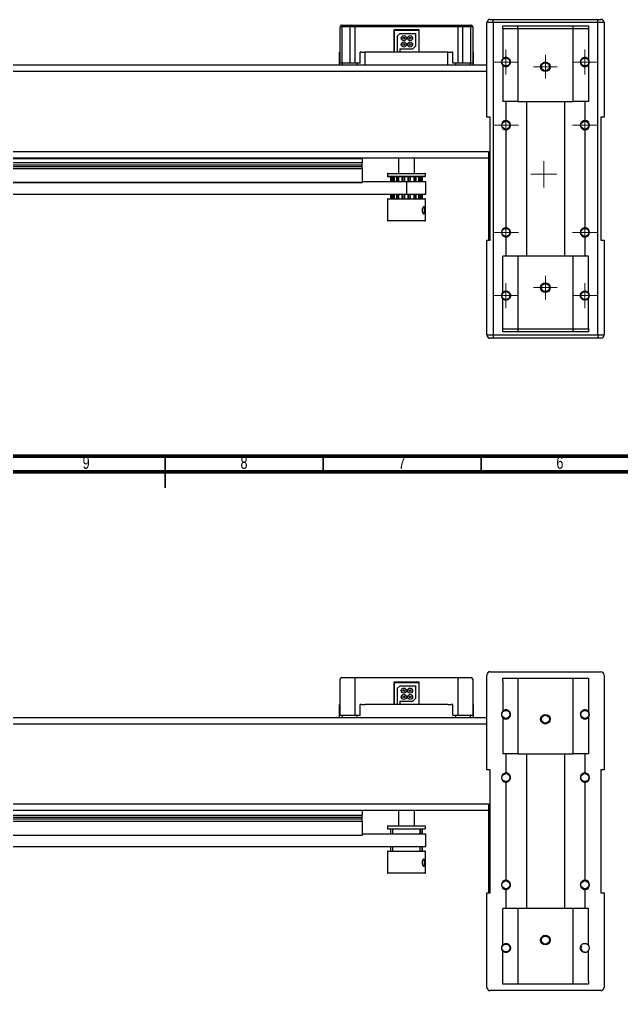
# Model space of a CAD drawing. Header units: millimetres. Extents: x -168 to 836, y 5 to 727.
# Drawn here: x 379.3 to 570, y 419.7 to 727.4 of the extents above; entities that cross this region are included whole.
import ezdxf

# ---------------------------------------------------------------- set-up
doc = ezdxf.new("R2010")
doc.units = ezdxf.units.MM
doc.styles.add('SLDTEXTSTYLE0', font='TXT', dxfattribs={"width": 0.75})

# ---------------------------------------------------------------- blocks, each defined once
blk = doc.blocks.new('SW_CENTERMARKSYMBOL_0')
at = {"color": 0, "linetype": 'Continuous', "lineweight": 0}
for p, q in [((0, 2.5), (0, 3.95)), ((-2.5, 0), (-3.95, 0)), ((0, 0), (-2.5, 0)), ((0, 0), (0, 2.5)), ((0, 0), (0, -2.5)), ((0, 0), (2.5, 0)), ((2.5, 0), (3.95, 0)), ((0, -2.5), (0, -3.95))]:
    blk.add_line(p, q, dxfattribs=at)
blk = doc.blocks.new('SW_CENTERMARKSYMBOL_1')
at = {"color": 0, "linetype": 'Continuous', "lineweight": 0}
for p, q in [((0, 2.5), (0, 3.95)), ((-2.5, 0), (-3.95, 0)), ((0, 0), (-2.5, 0)), ((0, 0), (0, 2.5)), ((0, 0), (0, -2.5)), ((0, 0), (2.5, 0)), ((2.5, 0), (3.95, 0)), ((0, -2.5), (0, -3.95))]:
    blk.add_line(p, q, dxfattribs=at)
blk = doc.blocks.new('SW_CENTERMARKSYMBOL_2')
at = {"color": 0, "linetype": 'Continuous', "lineweight": 0}
for p, q in [((0, 2.5), (0, 3.95)), ((-2.5, 0), (-3.95, 0)), ((0, 0), (-2.5, 0)), ((0, 0), (0, 2.5)), ((0, 0), (0, -2.5)), ((0, 0), (2.5, 0)), ((2.5, 0), (3.95, 0)), ((0, -2.5), (0, -3.95))]:
    blk.add_line(p, q, dxfattribs=at)
blk = doc.blocks.new('SW_CENTERMARKSYMBOL_3')
at = {"color": 0, "linetype": 'Continuous', "lineweight": 0}
for p, q in [((0, 2.5), (0, 3.95)), ((-2.5, 0), (-3.95, 0)), ((0, 0), (-2.5, 0)), ((0, 0), (0, 2.5)), ((0, 0), (0, -2.5)), ((0, 0), (2.5, 0)), ((2.5, 0), (3.95, 0)), ((0, -2.5), (0, -3.95))]:
    blk.add_line(p, q, dxfattribs=at)
blk = doc.blocks.new('SW_CENTERMARKSYMBOL_4')
at = {"color": 0, "linetype": 'Continuous', "lineweight": 0}
for p, q in [((0, 2.5), (0, 3.95)), ((-2.5, 0), (-3.95, 0)), ((0, 0), (-2.5, 0)), ((0, 0), (0, 2.5)), ((0, 0), (0, -2.5)), ((0, 0), (2.5, 0)), ((2.5, 0), (3.95, 0)), ((0, -2.5), (0, -3.95))]:
    blk.add_line(p, q, dxfattribs=at)
blk = doc.blocks.new('SW_CENTERMARKSYMBOL_5')
at = {"color": 0, "linetype": 'Continuous', "lineweight": 0}
for p, q in [((0, 2.5), (0, 3.95)), ((-2.5, 0), (-3.95, 0)), ((0, 0), (-2.5, 0)), ((0, 0), (0, 2.5)), ((0, 0), (0, -2.5)), ((0, 0), (2.5, 0)), ((2.5, 0), (3.95, 0)), ((0, -2.5), (0, -3.95))]:
    blk.add_line(p, q, dxfattribs=at)
blk = doc.blocks.new('SW_CENTERMARKSYMBOL_6')
at = {"color": 0, "linetype": 'Continuous', "lineweight": 0}
for p, q in [((0, 2.5), (0, 3.95)), ((-2.5, 0), (-3.95, 0)), ((0, 0), (-2.5, 0)), ((0, 0), (0, 2.5)), ((0, 0), (0, -2.5)), ((0, 0), (2.5, 0)), ((2.5, 0), (3.95, 0)), ((0, -2.5), (0, -3.95))]:
    blk.add_line(p, q, dxfattribs=at)
blk = doc.blocks.new('SW_CENTERMARKSYMBOL_7')
at = {"color": 0, "linetype": 'Continuous', "lineweight": 0}
for p, q in [((0, 2.5), (0, 3.95)), ((-2.5, 0), (-3.95, 0)), ((0, 0), (-2.5, 0)), ((0, 0), (0, 2.5)), ((0, 0), (0, -2.5)), ((0, 0), (2.5, 0)), ((2.5, 0), (3.95, 0)), ((0, -2.5), (0, -3.95))]:
    blk.add_line(p, q, dxfattribs=at)
blk = doc.blocks.new('SW_CENTERMARKSYMBOL_17')
at = {"color": 0, "linetype": 'Continuous', "lineweight": 0}
for p, q in [((0, 2.5), (0, 3.75)), ((-2.5, 0), (-3.75, 0)), ((0, 0), (-2.5, 0)), ((0, 0), (0, 2.5)), ((0, 0), (0, -2.5)), ((0, 0), (2.5, 0)), ((2.5, 0), (3.75, 0)), ((0, -2.5), (0, -3.75))]:
    blk.add_line(p, q, dxfattribs=at)
blk = doc.blocks.new('SW_CENTERMARKSYMBOL_18')
at = {"color": 0, "linetype": 'Continuous', "lineweight": 0}
for p, q in [((0, 2.5), (0, 3.75)), ((-2.5, 0), (-3.75, 0)), ((0, 0), (-2.5, 0)), ((0, 0), (0, 2.5)), ((0, 0), (0, -2.5)), ((0, 0), (2.5, 0)), ((2.5, 0), (3.75, 0)), ((0, -2.5), (0, -3.75))]:
    blk.add_line(p, q, dxfattribs=at)
blk = doc.blocks.new('SW_CENTERMARKSYMBOL_19')
at = {"color": 0, "linetype": 'Continuous', "lineweight": 0}
for p, q in [((0, 2.5), (0, 4.15)), ((-2.5, 0), (-4.15, 0)), ((0, 0), (-2.5, 0)), ((0, 0), (0, 2.5)), ((0, 0), (0, -2.5)), ((0, 0), (2.5, 0)), ((2.5, 0), (4.15, 0)), ((0, -2.5), (0, -4.15))]:
    blk.add_line(p, q, dxfattribs=at)

msp = doc.modelspace()

# ---------------------------------------------------------------- linework, layer by layer
at = {"color": 7, "linetype": 'Continuous', "lineweight": 25}
for p, q in [((529.38, 726.41), (527.38, 726.41)), ((527.38, 696.41), (527.38, 726.41)), ((527.88, 727.41), (527.88, 727.27)), ((528.38, 727.41), (527.88, 727.41)), ((528.38, 727.41), (529.38, 727.41)), ((529.38, 726.41), (529.38, 727.41)), ((529.38, 727.41), (562.47, 727.41)), ((562.47, 726.41), (529.38, 726.41)), ((529.38, 726.41), (529.38, 627.41)), ((562.47, 726.41), (562.47, 727.41)), ((562.47, 727.41), (563.47, 727.41)), ((564.47, 726.41), (562.47, 726.41)), ((562.47, 627.41), (562.47, 726.41)), ((564.47, 726.41), (564.47, 696.41)), ((481.46, 725.08), (480.88, 725.08)), ((480.88, 713.58), (480.88, 725.08)), ((481.38, 725.58), (481.82, 725.58)), ((484.09, 725.08), (481.46, 725.08)), ((481.46, 725.08), (481.46, 713.58)), ((481.82, 725.58), (484.45, 725.58)), ((484.09, 713.58), (484.09, 725.08)), ((485.51, 725.08), (484.09, 725.08)), ((484.45, 725.58), (485.51, 725.58)), ((485.51, 725.58), (518.25, 725.58)), ((485.51, 725.58), (485.51, 725.08)), ((518.25, 725.08), (485.51, 725.08)), ((485.51, 725.08), (485.51, 713.58)), ((497.88, 724.08), (497.88, 717.08)), ((505.88, 724.08), (497.88, 724.08)), ((497.98, 723.95), (497.98, 717.08)), ((505.77, 723.95), (497.98, 723.95)), ((505.77, 723.95), (505.77, 717.08)), ((505.88, 717.08), (505.88, 724.08)), ((518.25, 725.58), (519.31, 725.58)), ((518.25, 725.58), (518.25, 725.08)), ((519.66, 725.08), (518.25, 725.08)), ((518.25, 713.58), (518.25, 725.08)), ((519.31, 725.58), (521.94, 725.58)), ((519.66, 725.08), (519.66, 713.58)), ((522.29, 725.08), (519.66, 725.08)), ((521.94, 725.58), (522.38, 725.58)), ((522.29, 713.58), (522.29, 725.08)), ((522.88, 725.08), (522.29, 725.08)), ((522.88, 725.08), (522.88, 713.58)), ((532.38, 725.41), (537.34, 725.41)), ((532.38, 724.41), (532.38, 714.96)), ((537.11, 724.41), (532.38, 724.41)), ((537.11, 724.41), (537.11, 701.41)), ((554.65, 724.41), (537.11, 724.41)), ((537.34, 725.41), (554.41, 725.41)), ((554.41, 725.41), (559.47, 725.41)), ((554.65, 701.41), (554.65, 724.41)), ((559.47, 724.41), (554.65, 724.41)), ((559.47, 724.41), (559.47, 714.86)), ((498.98, 722.09), (499.85, 722.95)), ((498.98, 722.09), (498.98, 717.08)), ((499.85, 722.95), (504.77, 722.95)), ((504.77, 722.95), (504.77, 718.95)), ((480.73, 712.98), (480.73, 717.08)), ((480.73, 717.08), (480.88, 717.08)), ((487.66, 717.08), (487.24, 717.08)), ((487.24, 713.58), (487.24, 717.08)), ((487.66, 717.08), (488.75, 717.08)), ((497.98, 717.08), (488.75, 717.08)), ((498.98, 717.08), (497.98, 717.08)), ((499.78, 717.08), (498.98, 717.08)), ((499.78, 718.08), (499.78, 717.08)), ((499.78, 718.08), (503.9, 718.08)), ((505.77, 717.08), (499.78, 717.08)), ((504.77, 718.95), (503.9, 718.08)), ((515.01, 717.08), (505.77, 717.08)), ((515.01, 717.08), (516.09, 717.08)), ((516.52, 717.08), (516.09, 717.08)), ((516.52, 713.58), (516.52, 717.08)), ((522.88, 717.08), (523.03, 717.08)), ((523.03, 717.08), (523.03, 712.98)), ((358.21, 712.98), (527.38, 712.98)), ((481.46, 713.58), (480.88, 713.58)), ((484.09, 713.58), (481.46, 713.58)), ((485.51, 713.58), (484.09, 713.58)), ((487.24, 713.58), (485.51, 713.58)), ((518.25, 713.58), (516.52, 713.58)), ((519.66, 713.58), (518.25, 713.58)), ((522.29, 713.58), (519.66, 713.58)), ((522.88, 713.58), (522.29, 713.58)), ((532.38, 712.86), (532.38, 701.41)), ((559.47, 712.96), (559.47, 701.41)), ((537.11, 701.41), (532.38, 701.41)), ((533.38, 701.41), (533.38, 695.36)), ((537.11, 701.41), (554.65, 701.41)), ((539.88, 701.41), (539.88, 652.41)), ((551.87, 701.41), (551.87, 652.41)), ((559.47, 701.41), (554.65, 701.41)), ((558.38, 701.41), (558.38, 695.36)), ((528.38, 696.41), (527.38, 696.41)), ((528.38, 657.41), (528.38, 696.41)), ((564.47, 696.41), (563.38, 696.41)), ((563.38, 696.41), (563.38, 657.41)), ((533.38, 692.46), (533.38, 661.36)), ((558.38, 692.46), (558.38, 661.36)), ((358.21, 685.58), (527.88, 685.58)), ((358.21, 683.58), (527.88, 683.58)), ((487.88, 683.28), (358.21, 683.28)), ((487.88, 683.58), (487.88, 683.28)), ((487.88, 683.28), (487.88, 682.03)), ((499.38, 683.58), (499.38, 678.58)), ((504.38, 678.58), (504.38, 683.58)), ((527.88, 685.58), (527.88, 657.41)), ((358.21, 682.03), (487.88, 682.03)), ((358.21, 681.38), (487.88, 681.38)), ((358.21, 680.78), (487.88, 680.78)), ((358.21, 680.13), (487.88, 680.13)), ((487.88, 681.38), (487.88, 682.03)), ((487.88, 680.78), (487.88, 681.38)), ((487.88, 680.13), (487.88, 680.78)), ((487.88, 680.13), (487.88, 675.88)), ((495.88, 678.43), (495.88, 677.73)), ((496.03, 678.58), (499.53, 678.58)), ((499.53, 677.58), (496.03, 677.58)), ((496.82, 677.58), (496.82, 676.08)), ((497.43, 677.58), (497.43, 676.08)), ((498.7, 677.58), (498.7, 676.08)), ((499.53, 678.58), (507.73, 678.58)), ((507.73, 677.58), (499.53, 677.58)), ((500.42, 677.58), (500.42, 676.08)), ((502.34, 677.58), (502.34, 676.08)), ((503.15, 676.08), (503.15, 677.58)), ((504.91, 676.08), (504.91, 677.58)), ((506.22, 676.08), (506.22, 677.58)), ((506.9, 676.08), (506.9, 677.58)), ((506.93, 676.08), (506.93, 677.58)), ((507.88, 677.73), (507.88, 678.43)), ((358.21, 675.88), (487.88, 675.88)), ((487.88, 675.58), (358.21, 675.58)), ((487.88, 676.08), (501.88, 676.08)), ((487.88, 675.88), (487.88, 675.58)), ((501.88, 676.08), (501.88, 672.08)), ((501.88, 676.08), (507.97, 676.08)), ((507.97, 672.08), (507.97, 676.08)), ((358.21, 672.08), (501.88, 672.08)), ((496.82, 672.08), (496.82, 670.58)), ((497.43, 672.08), (497.43, 670.58)), ((498.7, 672.08), (498.7, 670.58)), ((500.42, 672.08), (500.42, 670.58)), ((501.88, 672.08), (507.97, 672.08)), ((502.34, 672.08), (502.34, 670.58)), ((503.15, 670.58), (503.15, 672.08)), ((504.91, 670.58), (504.91, 672.08)), ((506.22, 670.58), (506.22, 672.08)), ((506.9, 670.58), (506.9, 672.08)), ((506.93, 670.58), (506.93, 672.08)), ((495.88, 670.43), (495.88, 663.73)), ((496.03, 670.58), (507.73, 670.58)), ((507.88, 663.73), (507.88, 670.43)), ((507.73, 663.58), (496.03, 663.58)), ((527.38, 627.41), (527.38, 657.41)), ((527.38, 657.41), (528.38, 657.41)), ((533.38, 658.46), (533.38, 652.41)), ((558.38, 658.46), (558.38, 652.41)), ((563.38, 657.41), (564.47, 657.41)), ((564.47, 657.41), (564.47, 627.41)), ((532.38, 640.96), (532.38, 652.41)), ((537.11, 652.41), (532.38, 652.41)), ((537.11, 652.41), (537.11, 629.41)), ((554.65, 652.41), (537.11, 652.41)), ((554.65, 629.41), (554.65, 652.41)), ((559.47, 652.41), (554.65, 652.41)), ((559.47, 640.86), (559.47, 652.41)), ((532.38, 629.41), (532.38, 638.86)), ((559.47, 629.41), (559.47, 638.96)), ((532.38, 629.41), (537.11, 629.41)), ((537.34, 628.41), (532.38, 628.41)), ((537.11, 629.41), (554.65, 629.41)), ((554.41, 628.41), (537.34, 628.41)), ((559.47, 628.41), (554.41, 628.41)), ((554.65, 629.41), (559.47, 629.41)), ((527.38, 627.41), (529.38, 627.41)), ((527.88, 626.54), (527.88, 626.41)), ((527.88, 626.41), (528.38, 626.41)), ((529.38, 626.41), (528.38, 626.41)), ((529.38, 627.41), (562.47, 627.41)), ((529.38, 627.41), (529.38, 626.41)), ((562.47, 626.41), (529.38, 626.41)), ((562.47, 627.41), (564.47, 627.41)), ((562.47, 627.41), (562.47, 626.41)), ((563.47, 626.41), (562.47, 626.41)), ((527.88, 520.67), (527.88, 520.54)), ((528.38, 520.67), (527.88, 520.67)), ((528.38, 520.67), (529.38, 520.67)), ((529.38, 520.67), (562.47, 520.67)), ((562.47, 520.67), (563.47, 520.67)), ((480.88, 506.85), (480.88, 518.35)), ((481.38, 518.85), (481.82, 518.85)), ((481.82, 518.85), (484.45, 518.85)), ((484.45, 518.85), (485.51, 518.85)), ((485.51, 518.85), (518.25, 518.85)), ((485.51, 518.85), (485.51, 518.35)), ((485.51, 518.35), (485.51, 506.85)), ((497.88, 517.35), (497.88, 510.35)), ((505.88, 517.35), (497.88, 517.35)), ((497.98, 517.22), (497.98, 510.35)), ((505.77, 517.22), (497.98, 517.22)), ((505.77, 517.22), (505.77, 510.35)), ((505.88, 510.35), (505.88, 517.35)), ((518.25, 518.85), (519.31, 518.85)), ((518.25, 518.85), (518.25, 518.35)), ((518.25, 506.85), (518.25, 518.35)), ((519.31, 518.85), (521.94, 518.85)), ((521.94, 518.85), (522.38, 518.85)), ((522.88, 518.35), (522.88, 506.85)), ((527.38, 489.67), (527.38, 519.67)), ((532.38, 518.67), (537.34, 518.67)), ((532.38, 517.67), (532.38, 508.22)), ((537.11, 518.67), (537.11, 494.67)), ((537.34, 518.67), (554.41, 518.67)), ((554.41, 518.67), (559.47, 518.67)), ((554.65, 494.67), (554.65, 518.67)), ((559.47, 517.67), (559.47, 508.12)), ((564.47, 519.67), (564.47, 489.67)), ((498.98, 515.35), (499.85, 516.22)), ((498.98, 515.35), (498.98, 510.35)), ((499.85, 516.22), (504.77, 516.22)), ((504.77, 516.22), (504.77, 512.21)), ((499.78, 511.35), (499.78, 510.35)), ((499.78, 511.35), (503.9, 511.35)), ((504.77, 512.21), (503.9, 511.35)), ((480.73, 506.24), (480.73, 510.35)), ((480.73, 510.35), (480.88, 510.35)), ((487.66, 510.35), (487.24, 510.35)), ((487.24, 506.85), (487.24, 510.35)), ((487.66, 510.35), (488.75, 510.35)), ((497.98, 510.35), (488.75, 510.35)), ((498.98, 510.35), (497.98, 510.35)), ((499.78, 510.35), (498.98, 510.35)), ((505.77, 510.35), (499.78, 510.35)), ((515.01, 510.35), (505.77, 510.35)), ((515.01, 510.35), (516.09, 510.35)), ((516.52, 510.35), (516.09, 510.35)), ((516.52, 506.85), (516.52, 510.35)), ((522.88, 510.35), (523.03, 510.35)), ((523.03, 510.35), (523.03, 506.24)), ((128.47, 506.24), (527.38, 506.24)), ((481.46, 506.85), (480.88, 506.85)), ((484.09, 506.85), (481.46, 506.85)), ((485.51, 506.85), (484.09, 506.85)), ((487.24, 506.85), (485.51, 506.85)), ((518.25, 506.85), (516.52, 506.85)), ((519.66, 506.85), (518.25, 506.85)), ((522.29, 506.85), (519.66, 506.85)), ((522.88, 506.85), (522.29, 506.85)), ((532.38, 506.12), (532.38, 494.67)), ((559.47, 506.22), (559.47, 494.67)), ((537.11, 494.67), (532.38, 494.67)), ((533.38, 494.67), (533.38, 488.62)), ((537.11, 494.67), (554.65, 494.67)), ((539.88, 494.67), (539.88, 445.67)), ((551.87, 494.67), (551.87, 445.67)), ((559.47, 494.67), (554.65, 494.67)), ((558.38, 494.67), (558.38, 488.62)), ((528.38, 489.67), (527.38, 489.67)), ((528.38, 450.67), (528.38, 489.67)), ((564.47, 489.67), (563.38, 489.67)), ((563.38, 489.67), (563.38, 450.67)), ((533.38, 485.72), (533.38, 454.62)), ((558.38, 485.72), (558.38, 454.62)), ((180.84, 478.85), (527.88, 478.85)), ((527.88, 478.85), (527.88, 450.67)), ((336.75, 476.85), (527.88, 476.85)), ((336.75, 475.3), (487.88, 475.3)), ((336.75, 474.64), (487.88, 474.64)), ((336.75, 474.05), (487.88, 474.05)), ((487.88, 476.85), (487.88, 476.55)), ((487.88, 476.55), (487.88, 475.3)), ((487.88, 474.64), (487.88, 475.3)), ((487.88, 474.05), (487.88, 474.64)), ((487.88, 473.39), (487.88, 474.05)), ((499.38, 476.85), (499.38, 471.85)), ((504.38, 471.85), (504.38, 476.85)), ((336.75, 473.39), (487.88, 473.39)), ((487.88, 473.39), (487.88, 469.15)), ((495.88, 471.7), (495.88, 471)), ((496.03, 471.85), (499.53, 471.85)), ((499.53, 470.85), (496.03, 470.85)), ((496.82, 470.85), (496.82, 469.35)), ((497.43, 470.85), (497.43, 469.35)), ((499.53, 471.85), (507.73, 471.85)), ((507.73, 470.85), (499.53, 470.85)), ((506.22, 469.35), (506.22, 470.85)), ((506.93, 469.35), (506.93, 470.85)), ((507.88, 471), (507.88, 471.7)), ((487.88, 468.85), (349.61, 468.85)), ((487.88, 469.35), (501.88, 469.35)), ((487.88, 469.15), (487.88, 468.85)), ((501.88, 469.35), (507.97, 469.35)), ((507.97, 465.35), (507.97, 469.35)), ((349.61, 465.35), (501.88, 465.35)), ((496.82, 465.35), (496.82, 463.85)), ((497.43, 465.35), (497.43, 463.85)), ((501.88, 465.35), (507.97, 465.35)), ((506.22, 463.85), (506.22, 465.35)), ((506.93, 463.85), (506.93, 465.35)), ((495.88, 463.7), (495.88, 457)), ((496.03, 463.85), (507.73, 463.85)), ((507.88, 457), (507.88, 463.7)), ((507.73, 456.85), (496.03, 456.85)), ((527.38, 420.67), (527.38, 450.67)), ((527.38, 450.67), (528.38, 450.67)), ((533.38, 451.72), (533.38, 445.67)), ((558.38, 451.72), (558.38, 445.67)), ((563.38, 450.67), (564.47, 450.67)), ((564.47, 450.67), (564.47, 420.67)), ((532.38, 434.22), (532.38, 445.67)), ((537.11, 445.67), (532.38, 445.67)), ((537.11, 445.67), (537.11, 421.67)), ((554.65, 445.67), (537.11, 445.67)), ((554.65, 421.67), (554.65, 445.67)), ((559.47, 445.67), (554.65, 445.67)), ((559.47, 434.12), (559.47, 445.67)), ((532.38, 422.67), (532.38, 432.12)), ((559.47, 422.67), (559.47, 432.22)), ((537.34, 421.67), (532.38, 421.67)), ((554.41, 421.67), (537.34, 421.67)), ((559.47, 421.67), (554.41, 421.67)), ((527.88, 419.81), (527.88, 419.67)), ((527.88, 419.67), (528.38, 419.67)), ((529.38, 419.67), (528.38, 419.67)), ((562.47, 419.67), (529.38, 419.67)), ((563.47, 419.67), (562.47, 419.67))]:
    msp.add_line(p, q, dxfattribs=at)
at = {"color": 8, "linetype": 'Continuous', "lineweight": 25}
for p, q in [((488.75, 717.08), (488.75, 712.98)), ((515.01, 712.98), (515.01, 717.08)), ((358.21, 710.98), (527.38, 710.98)), ((481.55, 713.58), (481.55, 712.98)), ((486.31, 712.98), (486.31, 713.58)), ((517.44, 713.58), (517.44, 712.98)), ((522.2, 712.98), (522.2, 713.58)), ((499.47, 678.43), (495.88, 678.43)), ((495.88, 677.73), (499.47, 677.73)), ((496.83, 677.58), (496.83, 676.08)), ((496.92, 677.58), (496.92, 676.08)), ((497.12, 677.58), (497.12, 676.08)), ((497.45, 677.58), (497.45, 676.08)), ((497.74, 677.58), (497.74, 676.08)), ((497.96, 677.58), (497.96, 676.08)), ((498.75, 677.58), (498.75, 676.08)), ((499.19, 677.58), (499.19, 676.08)), ((499.41, 677.58), (499.41, 676.08)), ((507.88, 678.43), (499.47, 678.43)), ((499.47, 677.73), (507.88, 677.73)), ((500.53, 677.58), (500.53, 676.08)), ((501.05, 677.58), (501.05, 676.08)), ((501.22, 677.58), (501.22, 676.08)), ((502.51, 677.58), (502.51, 676.08)), ((503.03, 677.58), (503.03, 676.08)), ((504.18, 677.58), (504.18, 676.08)), ((504.4, 677.58), (504.4, 676.08)), ((504.84, 677.58), (504.84, 676.08)), ((505.67, 677.58), (505.67, 676.08)), ((505.9, 677.58), (505.9, 676.08)), ((506.2, 677.58), (506.2, 676.08)), ((506.59, 677.58), (506.59, 676.08)), ((506.79, 677.58), (506.79, 676.08)), ((506.9, 677.58), (506.9, 676.08)), ((496.83, 672.08), (496.83, 670.58)), ((496.92, 672.08), (496.92, 670.58)), ((497.12, 672.08), (497.12, 670.58)), ((497.45, 672.08), (497.45, 670.58)), ((497.74, 672.08), (497.74, 670.58)), ((497.96, 672.08), (497.96, 670.58)), ((498.75, 672.08), (498.75, 670.58)), ((499.19, 672.08), (499.19, 670.58)), ((499.41, 672.08), (499.41, 670.58)), ((500.53, 672.08), (500.53, 670.58)), ((501.05, 672.08), (501.05, 670.58)), ((501.22, 672.08), (501.22, 670.58)), ((502.51, 672.08), (502.51, 670.58)), ((503.03, 672.08), (503.03, 670.58)), ((504.18, 672.08), (504.18, 670.58)), ((504.4, 672.08), (504.4, 670.58)), ((504.84, 672.08), (504.84, 670.58)), ((505.67, 672.08), (505.67, 670.58)), ((505.9, 672.08), (505.9, 670.58)), ((506.2, 672.08), (506.2, 670.58)), ((506.59, 672.08), (506.59, 670.58)), ((506.79, 672.08), (506.79, 670.58)), ((506.9, 672.08), (506.9, 670.58)), ((507.88, 670.43), (495.88, 670.43)), ((495.88, 663.73), (507.88, 663.73)), ((481.55, 506.85), (481.55, 506.24)), ((486.31, 506.24), (486.31, 506.85)), ((517.44, 506.85), (517.44, 506.24)), ((522.2, 506.24), (522.2, 506.85)), ((128.47, 504.24), (527.38, 504.24)), ((496.83, 470.85), (496.83, 469.35)), ((506.2, 470.85), (506.2, 469.35)), ((506.79, 470.85), (506.79, 469.35)), ((496.83, 465.35), (496.83, 463.85)), ((497.45, 465.35), (497.45, 463.85)), ((506.79, 465.35), (506.79, 463.85))]:
    msp.add_line(p, q, dxfattribs=at)
at = {"color": 7, "linetype": 'Continuous', "lineweight": 70}
for p, q in [((15, 589), (836, 589)), ((20, 584), (831, 584))]:
    msp.add_line(p, q, dxfattribs=at)
at = {"color": 7, "linetype": 'Continuous', "lineweight": 35}
for p, q in [((425.5, 589), (425.5, 579)), ((425.5, 584), (425.5, 589)), ((475.5, 584), (475.5, 589)), ((525.5, 584), (525.5, 589))]:
    msp.add_line(p, q, dxfattribs=at)
at = {"color": 7, "linetype": 'Continuous', "lineweight": 25}
for centre, radius in [((501.02, 721.47), 0.807), ((501.02, 719.47), 0.807), ((501.02, 721.47), 0.279), ((503.02, 721.47), 0.807), ((503.02, 719.47), 0.807), ((503.02, 721.47), 0.279), ((501.02, 719.47), 0.279), ((503.02, 719.47), 0.279), ((533.38, 713.91), 1.25), ((558.38, 713.91), 1.25), ((545.88, 712.41), 1.52), ((545.88, 712.41), 1.25), ((533.38, 693.91), 1.25), ((558.38, 693.91), 1.25), ((533.38, 659.91), 1.25), ((558.38, 659.91), 1.25), ((545.88, 642.41), 1.52), ((545.88, 642.41), 1.25), ((533.38, 639.91), 1.25), ((558.38, 639.91), 1.25), ((501.02, 514.74), 0.807), ((501.02, 514.74), 0.279), ((503.02, 514.74), 0.807), ((503.02, 514.74), 0.279), ((501.02, 512.74), 0.807), ((501.02, 512.74), 0.279), ((503.02, 512.74), 0.807), ((503.02, 512.74), 0.279), ((533.38, 507.17), 1.25), ((558.38, 507.17), 1.25), ((545.88, 505.67), 1.53), ((545.88, 505.67), 1.25), ((533.38, 487.17), 1.25), ((558.38, 487.17), 1.25), ((533.38, 453.17), 1.25), ((558.38, 453.17), 1.25), ((545.88, 435.67), 1.53), ((533.38, 433.17), 1.25), ((545.88, 435.67), 1.25)]:
    msp.add_circle(centre, radius, dxfattribs=at)
for centre, radius, start, end in [((528.38, 726.41), 1, 90, 180), ((563.47, 726.41), 1, 0, 90), ((481.38, 725.08), 0.5, 90, 180), ((481.91, 725.14), 0.446, 101.4215, 188.0507), ((484.53, 725.14), 0.446, 101.421, 188.049), ((519.22, 725.14), 0.446, 351.9501, 78.5776), ((521.85, 725.14), 0.446, 351.9498, 78.5803), ((522.38, 725.08), 0.5, 0, 90), ((533.38, 713.91), 1.45, 133.6028, 226.3972), ((558.38, 713.91), 1.45, 319.0983, 40.9017), ((533.38, 693.91), 1.45, 90, 270), ((558.38, 693.91), 1.45, 270, 90), ((496.03, 678.43), 0.15, 90, 180), ((496.03, 677.73), 0.15, 180, 270), ((507.73, 678.43), 0.15, 0, 90), ((507.73, 677.73), 0.15, 270, 0), ((496.03, 670.43), 0.15, 90, 180), ((507.73, 670.43), 0.15, 0, 90), ((496.03, 663.73), 0.15, 180, 270), ((507.73, 663.73), 0.15, 270, 0), ((533.38, 659.91), 1.45, 90, 270), ((558.38, 659.91), 1.45, 270, 90), ((533.38, 639.91), 1.45, 133.6028, 226.3972), ((558.38, 639.91), 1.45, 319.0983, 40.9017), ((528.38, 627.41), 1, 180, 270), ((563.47, 627.41), 1, 270, 0), ((528.38, 519.67), 1, 90, 180), ((563.47, 519.67), 1, 0, 90), ((481.38, 518.35), 0.5, 90, 180), ((522.38, 518.35), 0.5, 0, 90), ((533.38, 507.17), 1.45, 133.6028, 226.3972), ((558.38, 507.17), 1.45, 319.0983, 40.9017), ((533.38, 487.17), 1.45, 90, 270), ((558.38, 487.17), 1.45, 270, 90), ((496.03, 471.7), 0.15, 90, 180), ((496.03, 471), 0.15, 180, 270), ((507.73, 471.7), 0.15, 0, 90), ((507.73, 471), 0.15, 270, 0), ((496.03, 463.7), 0.15, 90, 180), ((507.73, 463.7), 0.15, 0, 90), ((496.03, 457), 0.15, 180, 270), ((507.73, 457), 0.15, 270, 0), ((533.38, 453.17), 1.45, 90, 270), ((558.38, 453.17), 1.45, 270, 90), ((533.38, 433.17), 1.45, 133.6028, 226.3972), ((558.38, 433.17), 1.45, 319.0983, 40.9017), ((558.38, 433.17), 1.25, 151.0452, 270), ((528.38, 420.67), 1, 180, 270), ((563.47, 420.67), 1, 270, 0)]:
    msp.add_arc(centre, radius, start, end, dxfattribs=at)
for points, knots in [([(532.38, 724.41), (532.38, 724.5), (532.38, 724.68), (532.38, 724.95), (532.38, 725.2), (532.38, 725.38), (532.38, 725.4), (532.38, 725.41)], [0, 0, 0, 0, 0.1445907, 0.2886106, 0.4843912, 0.749566, 1, 1, 1, 1]), ([(537.11, 724.41), (537.11, 724.52), (537.12, 724.74), (537.15, 725.03), (537.21, 725.26), (537.28, 725.38), (537.32, 725.41), (537.34, 725.41), (537.34, 725.41)], [0, 0, 0, 0, 0.207725, 0.415368, 0.625325, 0.840417, 0.99405, 1, 1, 1, 1]), ([(554.65, 724.41), (554.64, 724.52), (554.64, 724.74), (554.6, 725.03), (554.54, 725.26), (554.48, 725.38), (554.43, 725.41), (554.41, 725.41), (554.41, 725.41)], [0, 0, 0, 0, 0.207725, 0.415369, 0.625324, 0.840416, 0.99405, 1, 1, 1, 1]), ([(559.47, 725.41), (559.47, 725.39), (559.47, 725.36), (559.47, 725.13), (559.47, 724.88), (559.47, 724.63), (559.47, 724.47), (559.47, 724.41)], [0, 0, 0, 0, 0.343009, 0.575107, 0.753276, 0.898032, 1, 1, 1, 1]), ([(532.38, 712.86), (532.54, 712.74), (532.86, 712.5), (533.45, 712.42), (534.01, 712.56), (534.45, 712.89), (534.72, 713.29), (534.84, 713.74), (534.82, 714.18), (534.69, 714.58), (534.45, 714.92), (534.1, 715.19), (533.65, 715.36), (533.11, 715.37), (532.67, 715.21), (532.44, 715.01), (532.38, 714.96)], [0, 0, 0, 0, 0.093413, 0.18532, 0.287482, 0.359286, 0.419779, 0.480552, 0.534459, 0.586127, 0.640714, 0.702454, 0.775248, 0.862008, 0.961451, 1, 1, 1, 1]), ([(559.47, 714.86), (559.32, 714.99), (559.03, 715.26), (558.45, 715.39), (557.9, 715.32), (557.42, 715.04), (557.1, 714.65), (556.93, 714.2), (556.92, 713.74), (557.03, 713.33), (557.24, 712.98), (557.56, 712.69), (557.98, 712.48), (558.5, 712.43), (559.04, 712.56), (559.34, 712.83), (559.47, 712.96)], [0, 0, 0, 0, 0.089902, 0.173233, 0.270936, 0.344638, 0.405702, 0.467096, 0.520434, 0.570072, 0.621368, 0.678541, 0.745414, 0.825187, 0.918142, 1, 1, 1, 1]), ([(533.38, 692.46), (533.56, 692.48), (533.89, 692.51), (534.33, 692.78), (534.64, 693.14), (534.8, 693.55), (534.85, 693.97), (534.77, 694.37), (534.6, 694.72), (534.3, 695.06), (533.88, 695.31), (533.55, 695.34), (533.38, 695.36)], [0, 0, 0, 0, 0.137754, 0.258139, 0.353313, 0.433228, 0.51344, 0.586698, 0.661024, 0.744413, 0.869198, 1, 1, 1, 1]), ([(558.38, 695.36), (558.2, 695.34), (557.87, 695.31), (557.42, 695.04), (557.12, 694.67), (556.95, 694.27), (556.91, 693.85), (556.99, 693.45), (557.16, 693.09), (557.45, 692.76), (557.88, 692.51), (558.21, 692.47), (558.38, 692.46)], [0, 0, 0, 0, 0.137754, 0.258141, 0.353313, 0.433228, 0.51344, 0.586697, 0.661024, 0.744413, 0.869198, 1, 1, 1, 1]), ([(507.38, 668.02), (507.39, 668.02), (507.45, 668.02), (507.55, 667.94), (507.64, 667.73), (507.7, 667.44), (507.73, 667.08), (507.73, 666.7), (507.7, 666.35), (507.63, 666.07), (507.54, 665.89), (507.42, 665.81), (507.28, 665.83), (507.11, 665.96), (506.97, 666.21), (506.86, 666.54), (506.82, 666.91), (506.85, 667.27), (506.95, 667.6), (507.1, 667.86), (507.25, 668), (507.34, 668.01), (507.38, 668.02)], [0, 0, 0, 0, 0.0150007, 0.0681126, 0.1212691, 0.1749406, 0.2284918, 0.2811772, 0.3335145, 0.3866781, 0.4408552, 0.4813031, 0.5346026, 0.5877673, 0.6411185, 0.6948638, 0.7481285, 0.800553, 0.8530827, 0.9066846, 0.9609955, 1, 1, 1, 1]), ([(507.28, 665.93), (507.3, 665.93), (507.35, 665.92), (507.43, 665.99), (507.51, 666.14), (507.56, 666.41), (507.59, 666.72), (507.59, 667.06), (507.57, 667.39), (507.52, 667.66), (507.44, 667.85), (507.35, 667.92), (507.3, 667.92), (507.28, 667.92)], [0, 0, 0, 0, 0.0370672, 0.1173467, 0.2252959, 0.3318185, 0.4371464, 0.5433655, 0.6511922, 0.7588182, 0.8648255, 0.9702573, 1, 1, 1, 1]), ([(533.38, 658.46), (533.56, 658.48), (533.89, 658.51), (534.33, 658.78), (534.64, 659.14), (534.8, 659.55), (534.85, 659.97), (534.77, 660.37), (534.6, 660.72), (534.3, 661.06), (533.88, 661.31), (533.55, 661.34), (533.38, 661.36)], [0, 0, 0, 0, 0.137754, 0.258139, 0.353312, 0.433228, 0.51344, 0.586697, 0.661024, 0.744413, 0.869198, 1, 1, 1, 1]), ([(558.38, 661.36), (558.2, 661.34), (557.87, 661.31), (557.42, 661.04), (557.12, 660.67), (556.95, 660.27), (556.91, 659.85), (556.99, 659.45), (557.16, 659.09), (557.45, 658.76), (557.88, 658.51), (558.21, 658.47), (558.38, 658.46)], [0, 0, 0, 0, 0.137754, 0.258141, 0.353313, 0.433228, 0.51344, 0.586697, 0.661024, 0.744413, 0.869198, 1, 1, 1, 1]), ([(532.38, 640.96), (532.54, 641.08), (532.86, 641.31), (533.45, 641.39), (534.01, 641.26), (534.45, 640.93), (534.72, 640.53), (534.84, 640.08), (534.82, 639.63), (534.69, 639.24), (534.45, 638.9), (534.1, 638.62), (533.65, 638.45), (533.11, 638.45), (532.67, 638.61), (532.44, 638.8), (532.38, 638.86)], [0, 0, 0, 0, 0.093413, 0.18532, 0.287482, 0.359286, 0.419779, 0.480553, 0.534459, 0.586127, 0.640714, 0.702454, 0.775248, 0.862008, 0.961451, 1, 1, 1, 1]), ([(559.47, 638.96), (559.32, 638.82), (559.03, 638.56), (558.45, 638.42), (557.9, 638.5), (557.42, 638.78), (557.1, 639.16), (556.93, 639.61), (556.92, 640.07), (557.03, 640.48), (557.24, 640.84), (557.56, 641.13), (557.98, 641.33), (558.5, 641.39), (559.04, 641.25), (559.34, 640.98), (559.47, 640.86)], [0, 0, 0, 0, 0.089902, 0.173233, 0.270936, 0.344638, 0.405702, 0.467096, 0.520434, 0.570072, 0.621368, 0.67854, 0.745414, 0.825187, 0.918142, 1, 1, 1, 1]), ([(532.38, 628.41), (532.38, 628.43), (532.38, 628.46), (532.38, 628.69), (532.38, 628.94), (532.38, 629.19), (532.38, 629.34), (532.38, 629.41)], [0, 0, 0, 0, 0.339623, 0.572496, 0.751546, 0.897523, 1, 1, 1, 1]), ([(537.11, 629.41), (537.11, 629.3), (537.12, 629.08), (537.15, 628.78), (537.21, 628.56), (537.28, 628.43), (537.32, 628.41), (537.34, 628.41), (537.34, 628.41)], [0, 0, 0, 0, 0.207725, 0.415366, 0.625324, 0.840417, 0.99405, 1, 1, 1, 1]), ([(554.65, 629.41), (554.64, 629.3), (554.64, 629.08), (554.6, 628.78), (554.54, 628.56), (554.48, 628.43), (554.43, 628.41), (554.41, 628.41), (554.41, 628.41)], [0, 0, 0, 0, 0.207725, 0.415367, 0.625323, 0.840416, 0.99405, 1, 1, 1, 1]), ([(559.47, 629.41), (559.47, 629.32), (559.47, 629.14), (559.47, 628.87), (559.47, 628.62), (559.47, 628.44), (559.47, 628.42), (559.47, 628.41)], [0, 0, 0, 0, 0.143452, 0.286328, 0.481365, 0.747049, 1, 1, 1, 1]), ([(532.38, 517.67), (532.38, 517.76), (532.38, 517.95), (532.38, 518.21), (532.38, 518.46), (532.38, 518.64), (532.38, 518.66), (532.38, 518.67)], [0, 0, 0, 0, 0.1445907, 0.2886106, 0.4843912, 0.749566, 1, 1, 1, 1]), ([(559.47, 518.67), (559.47, 518.65), (559.47, 518.62), (559.47, 518.39), (559.47, 518.14), (559.47, 517.89), (559.47, 517.74), (559.47, 517.67)], [0, 0, 0, 0, 0.343009, 0.575107, 0.753276, 0.898032, 1, 1, 1, 1]), ([(532.38, 506.12), (532.54, 506), (532.86, 505.77), (533.45, 505.69), (534.01, 505.82), (534.45, 506.15), (534.72, 506.55), (534.84, 507), (534.82, 507.44), (534.69, 507.84), (534.45, 508.18), (534.1, 508.46), (533.65, 508.63), (533.11, 508.63), (532.67, 508.47), (532.44, 508.28), (532.38, 508.22)], [0, 0, 0, 0, 0.093413, 0.18532, 0.287482, 0.359286, 0.419779, 0.480552, 0.534459, 0.586127, 0.640714, 0.702454, 0.775248, 0.862008, 0.961451, 1, 1, 1, 1]), ([(559.47, 508.12), (559.32, 508.26), (559.03, 508.52), (558.45, 508.66), (557.9, 508.58), (557.42, 508.3), (557.1, 507.92), (556.93, 507.47), (556.92, 507.01), (557.03, 506.6), (557.24, 506.24), (557.56, 505.95), (557.98, 505.75), (558.5, 505.69), (559.04, 505.83), (559.34, 506.1), (559.47, 506.22)], [0, 0, 0, 0, 0.089902, 0.173233, 0.270936, 0.344638, 0.405702, 0.467096, 0.520434, 0.570072, 0.621368, 0.678541, 0.745414, 0.825187, 0.918142, 1, 1, 1, 1]), ([(533.38, 485.72), (533.56, 485.74), (533.89, 485.77), (534.33, 486.04), (534.64, 486.41), (534.8, 486.81), (534.85, 487.23), (534.77, 487.63), (534.6, 487.99), (534.3, 488.32), (533.88, 488.57), (533.55, 488.61), (533.38, 488.62)], [0, 0, 0, 0, 0.137754, 0.258139, 0.353313, 0.433228, 0.51344, 0.586698, 0.661024, 0.744413, 0.869198, 1, 1, 1, 1]), ([(558.38, 488.62), (558.2, 488.6), (557.87, 488.57), (557.42, 488.3), (557.12, 487.94), (556.95, 487.53), (556.91, 487.11), (556.99, 486.71), (557.16, 486.36), (557.45, 486.02), (557.88, 485.77), (558.21, 485.74), (558.38, 485.72)], [0, 0, 0, 0, 0.137754, 0.258141, 0.353313, 0.433228, 0.51344, 0.586697, 0.661024, 0.744413, 0.869198, 1, 1, 1, 1]), ([(507.38, 461.28), (507.39, 461.28), (507.45, 461.28), (507.55, 461.2), (507.64, 461), (507.7, 460.7), (507.73, 460.34), (507.73, 459.96), (507.7, 459.62), (507.63, 459.33), (507.54, 459.16), (507.42, 459.07), (507.28, 459.09), (507.11, 459.23), (506.97, 459.47), (506.86, 459.8), (506.82, 460.17), (506.85, 460.54), (506.95, 460.87), (507.1, 461.12), (507.25, 461.26), (507.34, 461.28), (507.38, 461.28)], [0, 0, 0, 0, 0.0150007, 0.0681126, 0.1212691, 0.1749406, 0.2284918, 0.2811772, 0.3335145, 0.3866781, 0.4408552, 0.4813031, 0.5346026, 0.5877673, 0.6411185, 0.6948638, 0.7481285, 0.800553, 0.8530827, 0.9066846, 0.9609955, 1, 1, 1, 1]), ([(507.28, 459.2), (507.3, 459.19), (507.35, 459.18), (507.43, 459.25), (507.51, 459.41), (507.56, 459.67), (507.59, 459.99), (507.59, 460.33), (507.57, 460.65), (507.52, 460.92), (507.44, 461.11), (507.35, 461.18), (507.3, 461.18), (507.28, 461.18)], [0, 0, 0, 0, 0.0370672, 0.1173467, 0.2252959, 0.3318185, 0.4371464, 0.5433655, 0.6511922, 0.7588182, 0.8648255, 0.9702573, 1, 1, 1, 1]), ([(533.38, 451.72), (533.56, 451.74), (533.89, 451.77), (534.33, 452.04), (534.64, 452.41), (534.8, 452.81), (534.85, 453.23), (534.77, 453.63), (534.6, 453.99), (534.3, 454.32), (533.88, 454.57), (533.55, 454.61), (533.38, 454.62)], [0, 0, 0, 0, 0.137754, 0.258139, 0.353312, 0.433228, 0.51344, 0.586697, 0.661024, 0.744413, 0.869198, 1, 1, 1, 1]), ([(558.38, 454.62), (558.2, 454.6), (557.87, 454.57), (557.42, 454.3), (557.12, 453.94), (556.95, 453.53), (556.91, 453.11), (556.99, 452.71), (557.16, 452.36), (557.45, 452.02), (557.88, 451.77), (558.21, 451.74), (558.38, 451.72)], [0, 0, 0, 0, 0.137754, 0.258141, 0.353313, 0.433228, 0.51344, 0.586697, 0.661024, 0.744413, 0.869198, 1, 1, 1, 1]), ([(532.38, 434.22), (532.54, 434.34), (532.86, 434.58), (533.45, 434.66), (534.01, 434.52), (534.45, 434.19), (534.72, 433.79), (534.84, 433.34), (534.82, 432.9), (534.69, 432.5), (534.45, 432.16), (534.1, 431.89), (533.65, 431.72), (533.11, 431.71), (532.67, 431.87), (532.44, 432.07), (532.38, 432.12)], [0, 0, 0, 0, 0.093413, 0.18532, 0.287482, 0.359286, 0.419779, 0.480553, 0.534459, 0.586127, 0.640714, 0.702454, 0.775248, 0.862008, 0.961451, 1, 1, 1, 1]), ([(559.47, 432.22), (559.32, 432.09), (559.03, 431.82), (558.45, 431.69), (557.9, 431.76), (557.42, 432.04), (557.1, 432.43), (556.93, 432.88), (556.92, 433.34), (557.03, 433.75), (557.24, 434.1), (557.56, 434.39), (557.98, 434.6), (558.5, 434.65), (559.04, 434.52), (559.34, 434.25), (559.47, 434.12)], [0, 0, 0, 0, 0.089902, 0.173233, 0.270936, 0.344638, 0.405702, 0.467096, 0.520434, 0.570072, 0.621368, 0.67854, 0.745414, 0.825187, 0.918142, 1, 1, 1, 1]), ([(532.38, 421.67), (532.38, 421.69), (532.38, 421.72), (532.38, 421.95), (532.38, 422.2), (532.38, 422.45), (532.38, 422.61), (532.38, 422.67)], [0, 0, 0, 0, 0.339623, 0.572496, 0.751546, 0.897523, 1, 1, 1, 1]), ([(559.47, 422.67), (559.47, 422.58), (559.47, 422.4), (559.47, 422.13), (559.47, 421.88), (559.47, 421.7), (559.47, 421.68), (559.47, 421.67)], [0, 0, 0, 0, 0.143452, 0.286328, 0.481365, 0.747049, 1, 1, 1, 1])]:
    msp.add_open_spline(points, degree=3, knots=knots, dxfattribs=at)

# ---------------------------------------------------------------- block references
at = {"color": 7, "linetype": 'Continuous', "lineweight": 0}
for name, p in [('SW_CENTERMARKSYMBOL_0', (533.38, 713.91)), ('SW_CENTERMARKSYMBOL_1', (558.38, 713.91)), ('SW_CENTERMARKSYMBOL_18', (545.88, 712.41)), ('SW_CENTERMARKSYMBOL_3', (533.38, 693.91)), ('SW_CENTERMARKSYMBOL_2', (558.38, 693.91)), ('SW_CENTERMARKSYMBOL_19', (545.38, 678.34)), ('SW_CENTERMARKSYMBOL_7', (533.38, 659.91)), ('SW_CENTERMARKSYMBOL_6', (558.38, 659.91)), ('SW_CENTERMARKSYMBOL_4', (533.38, 639.91)), ('SW_CENTERMARKSYMBOL_17', (545.88, 642.41)), ('SW_CENTERMARKSYMBOL_5', (558.38, 639.91))]:
    msp.add_blockref(name, p, dxfattribs=at)

# ---------------------------------------------------------------- texts
at = {"color": 7, "linetype": 'Continuous', "lineweight": 0, "char_height": 3.97, "attachment_point": 2, "style": 'SLDTEXTSTYLE0'}
for s, insert in [('9', (400.46, 588.98)), ('8', (450.46, 588.98)), ('7', (500.46, 588.98)), ('6', (550.46, 588.98))]:
    msp.add_mtext(s, dxfattribs=dict(at, insert=insert))

doc.saveas('drawing.dxf')
